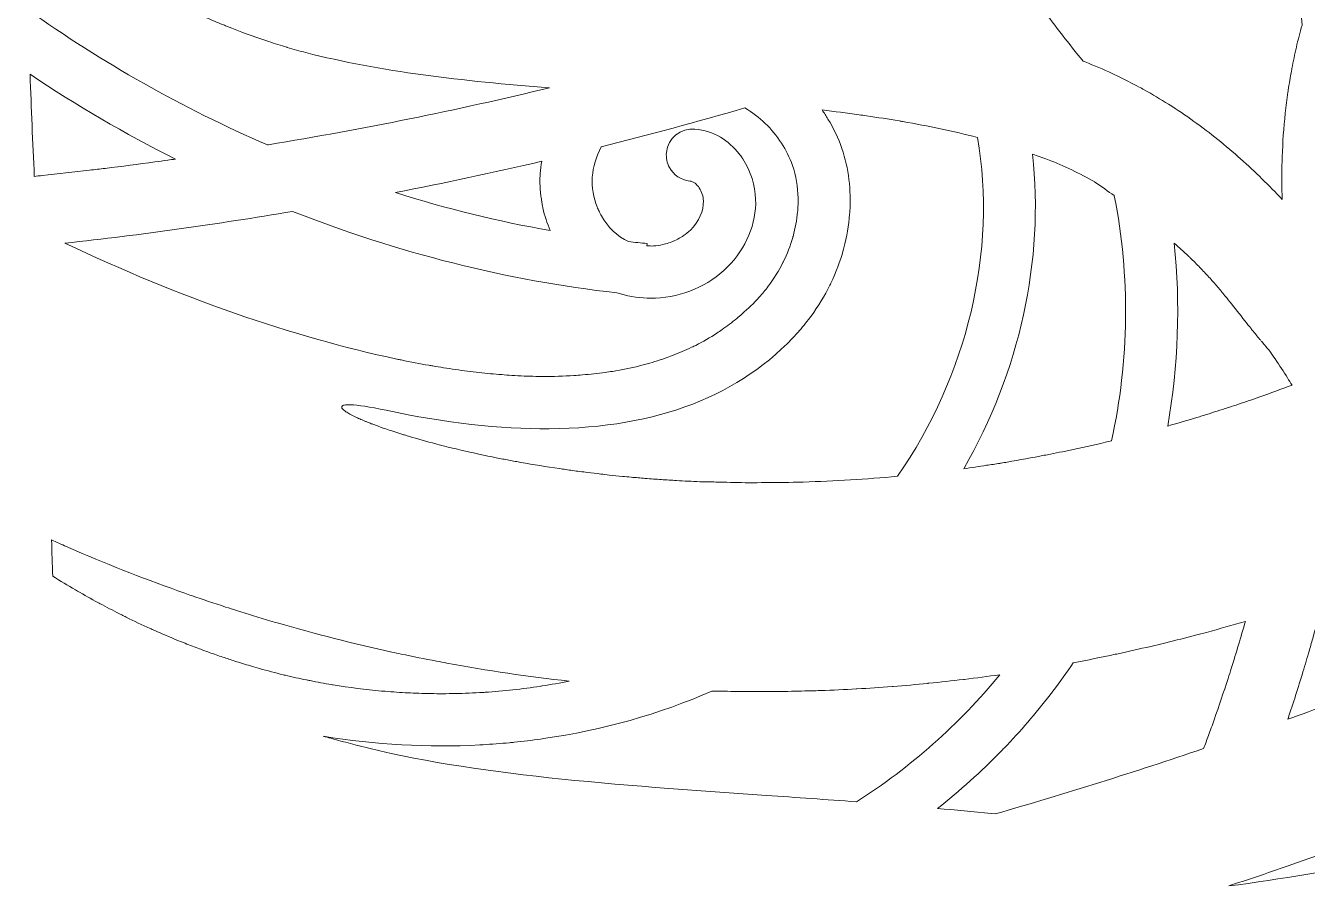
# Model space of a CAD drawing. Header units: millimetres. Extents: x -131 to 670, y -112 to 1620.
# Drawn here: x 492.83 to 541.52, y 543.47 to 576.29 of the extents above; entities that cross this region are included whole.
import ezdxf

# ---------------------------------------------------------------- set-up
doc = ezdxf.new("R2010")
doc.units = ezdxf.units.MM
doc.header["$MEASUREMENT"] = 0
doc.layers.add('Layer 2', color=7, linetype='Continuous')

msp = doc.modelspace()

# ---------------------------------------------------------------- linework, layer by layer
at = {"layer": 'Layer 2', "lineweight": 0}
for points, knots in [([(492.862, 580.462), (493.034, 580.339), (493.206, 580.222), (493.379, 580.103), (493.492, 580.026), (493.604, 579.949), (493.717, 579.873), (493.888, 579.759), (494.058, 579.646), (494.229, 579.535), (494.34, 579.463), (494.451, 579.393), (494.562, 579.322), (494.872, 579.126), (495.179, 578.936), (495.485, 578.754), (495.589, 578.691), (495.694, 578.627), (495.798, 578.566), (495.952, 578.476), (496.104, 578.39), (496.257, 578.304), (496.387, 578.23), (496.517, 578.157), (496.646, 578.085), (496.789, 578.007), (496.931, 577.929), (497.073, 577.854), (497.221, 577.774), (497.369, 577.697), (497.516, 577.621), (497.637, 577.559), (497.758, 577.495), (497.878, 577.435), (498.132, 577.307), (498.384, 577.183), (498.634, 577.065), (498.715, 577.027), (498.795, 576.991), (498.876, 576.953), (499.069, 576.863), (499.261, 576.776), (499.45, 576.692), (499.534, 576.656), (499.616, 576.62), (499.698, 576.584), (499.904, 576.495), (500.108, 576.41), (500.309, 576.328), (500.359, 576.308), (500.41, 576.286), (500.46, 576.266), (500.991, 576.053), (501.501, 575.866), (501.99, 575.703), (502.012, 575.696), (502.033, 575.689), (502.055, 575.682), (502.294, 575.603), (502.527, 575.529), (502.754, 575.462), (502.759, 575.461), (502.763, 575.459), (502.768, 575.458), (503.008, 575.387), (503.243, 575.32), (503.469, 575.262), (506.317, 574.53), (509.436, 574.182), (512.729, 573.922), (509.207, 573.072), (505.645, 572.354), (502.052, 571.759), (502.04, 571.757), (502.029, 571.755), (502.018, 571.753), (498.794, 573.152), (495.724, 574.886), (492.918, 576.886), (492.902, 577.412), (492.881, 577.939), (492.868, 578.466), (492.852, 579.138), (492.84, 579.811), (492.83, 580.484), (492.84, 580.477), (492.851, 580.469), (492.862, 580.462)], [0, 0, 0, 0, 1, 1, 1, 2, 2, 2, 3, 3, 3, 4, 4, 4, 5, 5, 5, 6, 6, 6, 7, 7, 7, 8, 8, 8, 9, 9, 9, 10, 10, 10, 11, 11, 11, 12, 12, 12, 13, 13, 13, 14, 14, 14, 15, 15, 15, 16, 16, 16, 17, 17, 17, 18, 18, 18, 19, 19, 19, 20, 20, 20, 21, 21, 21, 22, 22, 22, 23, 23, 23, 24, 24, 24, 25, 25, 25, 26, 26, 26, 27, 27, 27, 28, 28, 28, 29, 29, 29, 29]), ([(534.325, 574.362), (534.251, 574.397), (534.179, 574.433), (534.105, 574.467), (533.769, 574.622), (533.429, 574.77), (533.078, 574.905), (533.053, 574.915), (533.027, 574.923), (533.001, 574.933), (532.472, 575.591), (531.955, 576.257), (531.454, 576.933), (534.606, 578.128), (537.715, 579.431), (540.78, 580.835), (541.014, 579.34), (541.191, 577.827), (541.321, 576.301), (541.242, 576.023), (541.17, 575.744), (541.105, 575.465), (541.042, 575.196), (540.988, 574.927), (540.936, 574.658), (540.931, 574.629), (540.926, 574.6), (540.92, 574.571), (540.875, 574.324), (540.834, 574.078), (540.797, 573.832), (540.794, 573.809), (540.79, 573.786), (540.786, 573.762), (540.747, 573.493), (540.712, 573.224), (540.683, 572.956), (540.624, 572.402), (540.587, 571.85), (540.568, 571.304), (540.559, 571.031), (540.555, 570.759), (540.554, 570.489), (540.554, 570.219), (540.558, 569.951), (540.567, 569.686), (540.071, 570.212), (539.545, 570.729), (538.986, 571.226), (538.427, 571.723), (537.836, 572.201), (537.213, 572.649), (536.901, 572.874), (536.581, 573.09), (536.253, 573.298), (535.951, 573.49), (535.64, 573.671), (535.324, 573.847), (535.255, 573.885), (535.184, 573.922), (535.114, 573.96), (534.856, 574.1), (534.593, 574.234), (534.325, 574.362)], [0, 0, 0, 0, 1, 1, 1, 2, 2, 2, 3, 3, 3, 4, 4, 4, 5, 5, 5, 6, 6, 6, 7, 7, 7, 8, 8, 8, 9, 9, 9, 10, 10, 10, 11, 11, 11, 12, 12, 12, 13, 13, 13, 14, 14, 14, 15, 15, 15, 16, 16, 16, 17, 17, 17, 18, 18, 18, 19, 19, 19, 20, 20, 20, 21, 21, 21, 21]), ([(498.517, 571.215), (498.42, 571.202), (498.324, 571.187), (498.228, 571.173), (498.066, 571.151), (497.904, 571.13), (497.742, 571.108), (497.114, 571.023), (496.484, 570.941), (495.854, 570.863), (495.655, 570.839), (495.455, 570.816), (495.255, 570.792), (494.659, 570.721), (494.063, 570.654), (493.465, 570.59), (493.363, 570.579), (493.261, 570.568), (493.159, 570.558), (493.1, 571.852), (493.045, 573.145), (492.996, 574.438), (494.756, 573.26), (496.603, 572.18), (498.517, 571.215)], [0, 0, 0, 0, 1, 1, 1, 2, 2, 2, 3, 3, 3, 4, 4, 4, 5, 5, 5, 6, 6, 6, 7, 7, 7, 8, 8, 8, 8]), ([(515.284, 566.135), (515.66, 566.011), (516.052, 565.945), (516.446, 565.935), (516.512, 565.933), (516.577, 565.933), (516.643, 565.934), (516.682, 565.935), (516.722, 565.932), (516.761, 565.933), (517.773, 565.983), (518.77, 566.394), (519.492, 567.117), (520.203, 567.829), (520.594, 568.767), (520.564, 569.691), (520.547, 570.209), (520.379, 570.758), (520.076, 571.222), (520.067, 571.234), (520.058, 571.246), (520.049, 571.258), (520.014, 571.311), (519.978, 571.364), (519.938, 571.414), (519.548, 571.915), (518.981, 572.285), (518.259, 572.357), (517.716, 572.411), (517.228, 572.014), (517.174, 571.468), (517.154, 571.263), (517.197, 571.067), (517.289, 570.898), (517.44, 570.617), (517.723, 570.415), (518.064, 570.381), (518.205, 570.367), (518.331, 570.262), (518.423, 570.119), (518.516, 569.975), (518.574, 569.794), (518.58, 569.627), (518.592, 569.256), (518.408, 568.842), (518.086, 568.521), (518.086, 568.52), (518.086, 568.52), (518.086, 568.52), (518.002, 568.436), (517.908, 568.363), (517.81, 568.296), (517.78, 568.275), (517.747, 568.257), (517.715, 568.237), (517.643, 568.194), (517.571, 568.154), (517.495, 568.12), (517.457, 568.102), (517.419, 568.087), (517.379, 568.071), (517.301, 568.041), (517.222, 568.015), (517.14, 567.994), (517.104, 567.984), (517.068, 567.973), (517.032, 567.965), (516.914, 567.939), (516.796, 567.921), (516.677, 567.915), (516.596, 567.911), (516.515, 567.915), (516.435, 567.92), (516.435, 567.92), (516.443, 568.008), (516.443, 568.008), (516.208, 568.028), (515.974, 568.056), (515.739, 568.081), (515.311, 568.27), (514.949, 568.625), (514.702, 569.061), (514.67, 569.117), (514.645, 569.178), (514.617, 569.238), (514.592, 569.291), (514.563, 569.343), (514.541, 569.398), (514.4, 569.753), (514.332, 570.142), (514.358, 570.527), (514.385, 570.92), (514.504, 571.315), (514.694, 571.684), (516.525, 572.144), (518.347, 572.631), (520.157, 573.158), (520.713, 572.83), (521.192, 572.366), (521.543, 571.824), (521.716, 571.558), (521.859, 571.275), (521.961, 570.977), (522.097, 570.58), (522.168, 570.16), (522.177, 569.73), (522.18, 569.578), (522.175, 569.425), (522.163, 569.272), (522.161, 569.252), (522.16, 569.232), (522.158, 569.212), (522.13, 568.902), (522.073, 568.59), (521.985, 568.28), (521.982, 568.267), (521.978, 568.254), (521.974, 568.241), (521.883, 567.926), (521.762, 567.614), (521.611, 567.311), (521.607, 567.302), (521.603, 567.294), (521.599, 567.286), (521.446, 566.98), (521.263, 566.683), (521.052, 566.401), (521.048, 566.394), (521.043, 566.388), (521.038, 566.382), (520.932, 566.24), (520.819, 566.102), (520.699, 565.969), (520.699, 565.968), (520.699, 565.968), (520.698, 565.968), (520.495, 565.742), (520.275, 565.532), (520.049, 565.331), (519.983, 565.274), (519.916, 565.219), (519.848, 565.163), (519.668, 565.014), (519.48, 564.872), (519.286, 564.738), (519.221, 564.693), (519.159, 564.646), (519.092, 564.603), (518.836, 564.436), (518.57, 564.281), (518.292, 564.14), (518.24, 564.114), (518.185, 564.092), (518.132, 564.067), (517.896, 563.953), (517.652, 563.848), (517.401, 563.752), (517.311, 563.718), (517.22, 563.684), (517.128, 563.653), (516.872, 563.562), (516.607, 563.482), (516.335, 563.409), (516.274, 563.393), (516.216, 563.374), (516.154, 563.358), (515.822, 563.276), (515.478, 563.208), (515.123, 563.151), (515.032, 563.136), (514.938, 563.125), (514.845, 563.113), (514.565, 563.074), (514.278, 563.041), (513.985, 563.017), (513.876, 563.009), (513.767, 562.999), (513.656, 562.992), (513.271, 562.969), (512.879, 562.953), (512.471, 562.956), (512.471, 562.956), (512.464, 562.956), (512.464, 562.956), (512.419, 562.956), (512.373, 562.958), (512.328, 562.959), (512.031, 562.962), (511.727, 562.975), (511.419, 562.992), (511.379, 562.994), (511.339, 562.995), (511.299, 562.998), (511.174, 563.005), (511.045, 563.016), (510.918, 563.027), (510.635, 563.048), (510.348, 563.074), (510.056, 563.107), (509.909, 563.123), (509.761, 563.141), (509.613, 563.16), (509.316, 563.198), (509.013, 563.242), (508.707, 563.29), (508.57, 563.312), (508.434, 563.332), (508.294, 563.356), (508.247, 563.364), (508.199, 563.374), (508.152, 563.382), (507.807, 563.443), (507.457, 563.509), (507.1, 563.584), (507.047, 563.595), (506.996, 563.604), (506.943, 563.615), (506.941, 563.616), (506.939, 563.616), (506.936, 563.617), (502.929, 564.472), (498.701, 565.951), (494.324, 568.018), (497.226, 568.338), (500.109, 568.744), (502.971, 569.228), (506.95, 567.666), (511.115, 566.598), (515.284, 566.135)], [0, 0, 0, 0, 1, 1, 1, 2, 2, 2, 3, 3, 3, 4, 4, 4, 5, 5, 5, 6, 6, 6, 7, 7, 7, 8, 8, 8, 9, 9, 9, 10, 10, 10, 11, 11, 11, 12, 12, 12, 13, 13, 13, 14, 14, 14, 15, 15, 15, 16, 16, 16, 17, 17, 17, 18, 18, 18, 19, 19, 19, 20, 20, 20, 21, 21, 21, 22, 22, 22, 23, 23, 23, 24, 24, 24, 25, 25, 25, 26, 26, 26, 27, 27, 27, 28, 28, 28, 29, 29, 29, 30, 30, 30, 31, 31, 31, 32, 32, 32, 33, 33, 33, 34, 34, 34, 35, 35, 35, 36, 36, 36, 37, 37, 37, 38, 38, 38, 39, 39, 39, 40, 40, 40, 41, 41, 41, 42, 42, 42, 43, 43, 43, 44, 44, 44, 45, 45, 45, 46, 46, 46, 47, 47, 47, 48, 48, 48, 49, 49, 49, 50, 50, 50, 51, 51, 51, 52, 52, 52, 53, 53, 53, 54, 54, 54, 55, 55, 55, 56, 56, 56, 57, 57, 57, 58, 58, 58, 59, 59, 59, 60, 60, 60, 61, 61, 61, 62, 62, 62, 63, 63, 63, 64, 64, 64, 65, 65, 65, 66, 66, 66, 67, 67, 67, 68, 68, 68, 69, 69, 69, 70, 70, 70, 71, 71, 71, 72, 72, 72, 73, 73, 73, 74, 74, 74, 75, 75, 75, 76, 76, 76, 76]), ([(504.847, 561.825), (504.851, 561.83), (504.858, 561.835), (504.865, 561.84), (504.877, 561.848), (504.89, 561.855), (504.909, 561.861), (504.915, 561.863), (504.923, 561.864), (504.93, 561.865), (504.987, 561.879), (505.067, 561.885), (505.177, 561.881), (505.452, 561.873), (505.895, 561.808), (506.524, 561.674), (508.782, 561.192), (510.849, 560.958), (512.72, 560.971), (516.836, 561.001), (520.004, 562.226), (522.175, 564.639), (522.333, 564.815), (522.48, 564.999), (522.62, 565.186), (522.636, 565.208), (522.652, 565.229), (522.668, 565.251), (522.943, 565.626), (523.183, 566.021), (523.384, 566.428), (523.396, 566.454), (523.408, 566.478), (523.42, 566.504), (523.616, 566.911), (523.774, 567.33), (523.892, 567.756), (523.9, 567.785), (523.908, 567.814), (523.916, 567.843), (524.028, 568.266), (524.102, 568.694), (524.135, 569.12), (524.138, 569.154), (524.14, 569.187), (524.142, 569.22), (524.194, 570.042), (524.1, 570.857), (523.84, 571.617), (523.705, 572.011), (523.525, 572.385), (523.311, 572.737), (523.24, 572.854), (523.166, 572.969), (523.087, 573.081), (523.559, 573.026), (524.027, 572.965), (524.491, 572.9), (524.587, 572.887), (524.682, 572.873), (524.777, 572.859), (525.197, 572.798), (525.612, 572.733), (526.024, 572.663), (526.067, 572.655), (526.11, 572.648), (526.153, 572.641), (527.125, 572.472), (528.073, 572.273), (528.988, 572.037), (529.743, 567.733), (528.599, 562.976), (525.952, 559.165), (525.952, 559.165), (525.951, 559.165), (525.951, 559.165), (525.356, 559.11), (524.759, 559.065), (524.161, 559.028), (523.567, 558.992), (522.97, 558.966), (522.374, 558.948), (522.374, 558.948), (522.366, 558.948), (522.366, 558.948), (522.241, 558.944), (522.116, 558.941), (521.991, 558.938), (521.534, 558.927), (521.077, 558.923), (520.619, 558.923), (520.47, 558.923), (520.32, 558.922), (520.17, 558.923), (519.798, 558.926), (519.424, 558.937), (519.05, 558.948), (518.85, 558.953), (518.65, 558.953), (518.449, 558.961), (518.447, 558.961), (518.445, 558.961), (518.443, 558.961), (518.145, 558.973), (517.849, 558.987), (517.557, 559.004), (517.463, 559.009), (517.371, 559.015), (517.278, 559.021), (517.08, 559.033), (516.882, 559.046), (516.686, 559.061), (516.579, 559.069), (516.473, 559.077), (516.367, 559.086), (516.188, 559.1), (516.011, 559.115), (515.835, 559.131), (515.724, 559.141), (515.614, 559.152), (515.505, 559.163), (515.336, 559.179), (515.169, 559.197), (515.003, 559.214), (514.894, 559.226), (514.785, 559.238), (514.678, 559.25), (514.51, 559.27), (514.344, 559.29), (514.179, 559.31), (514.08, 559.322), (513.98, 559.335), (513.882, 559.348), (513.701, 559.372), (513.523, 559.397), (513.346, 559.421), (513.268, 559.433), (513.19, 559.443), (513.113, 559.455), (512.607, 559.529), (512.118, 559.609), (511.648, 559.693), (511.574, 559.706), (511.503, 559.719), (511.43, 559.733), (511.27, 559.763), (511.111, 559.792), (510.956, 559.822), (510.873, 559.839), (510.791, 559.855), (510.71, 559.871), (510.569, 559.9), (510.429, 559.928), (510.292, 559.957), (510.208, 559.974), (510.126, 559.992), (510.045, 560.009), (509.914, 560.038), (509.785, 560.066), (509.658, 560.095), (509.578, 560.113), (509.499, 560.132), (509.42, 560.15), (509.294, 560.179), (509.17, 560.209), (509.048, 560.238), (508.977, 560.256), (508.905, 560.273), (508.835, 560.29), (508.704, 560.323), (508.577, 560.355), (508.452, 560.389), (508.396, 560.403), (508.339, 560.417), (508.285, 560.432), (507.929, 560.526), (507.598, 560.621), (507.292, 560.713), (507.245, 560.728), (507.202, 560.742), (507.157, 560.755), (507.053, 560.787), (506.95, 560.82), (506.853, 560.851), (506.801, 560.867), (506.753, 560.884), (506.703, 560.9), (506.617, 560.929), (506.533, 560.957), (506.452, 560.986), (506.403, 561.002), (506.356, 561.019), (506.309, 561.036), (506.234, 561.063), (506.161, 561.089), (506.091, 561.115), (506.048, 561.131), (506.004, 561.148), (505.963, 561.164), (505.895, 561.19), (505.83, 561.215), (505.768, 561.241), (505.732, 561.255), (505.695, 561.27), (505.662, 561.284), (505.597, 561.311), (505.538, 561.338), (505.481, 561.363), (505.456, 561.375), (505.428, 561.386), (505.405, 561.397), (505.25, 561.469), (505.124, 561.536), (505.031, 561.595), (505.016, 561.604), (505.007, 561.612), (504.994, 561.62), (504.965, 561.64), (504.938, 561.659), (504.917, 561.676), (504.905, 561.687), (504.897, 561.695), (504.888, 561.704), (504.873, 561.719), (504.861, 561.733), (504.852, 561.746), (504.847, 561.755), (504.843, 561.763), (504.84, 561.772), (504.836, 561.782), (504.836, 561.791), (504.837, 561.8), (504.838, 561.809), (504.841, 561.818), (504.847, 561.825)], [0, 0, 0, 0, 1, 1, 1, 2, 2, 2, 3, 3, 3, 4, 4, 4, 5, 5, 5, 6, 6, 6, 7, 7, 7, 8, 8, 8, 9, 9, 9, 10, 10, 10, 11, 11, 11, 12, 12, 12, 13, 13, 13, 14, 14, 14, 15, 15, 15, 16, 16, 16, 17, 17, 17, 18, 18, 18, 19, 19, 19, 20, 20, 20, 21, 21, 21, 22, 22, 22, 23, 23, 23, 24, 24, 24, 25, 25, 25, 26, 26, 26, 27, 27, 27, 28, 28, 28, 29, 29, 29, 30, 30, 30, 31, 31, 31, 32, 32, 32, 33, 33, 33, 34, 34, 34, 35, 35, 35, 36, 36, 36, 37, 37, 37, 38, 38, 38, 39, 39, 39, 40, 40, 40, 41, 41, 41, 42, 42, 42, 43, 43, 43, 44, 44, 44, 45, 45, 45, 46, 46, 46, 47, 47, 47, 48, 48, 48, 49, 49, 49, 50, 50, 50, 51, 51, 51, 52, 52, 52, 53, 53, 53, 54, 54, 54, 55, 55, 55, 56, 56, 56, 57, 57, 57, 58, 58, 58, 59, 59, 59, 60, 60, 60, 61, 61, 61, 62, 62, 62, 63, 63, 63, 64, 64, 64, 65, 65, 65, 66, 66, 66, 67, 67, 67, 68, 68, 68, 69, 69, 69, 70, 70, 70, 71, 71, 71, 72, 72, 72, 73, 73, 73, 74, 74, 74, 75, 75, 75, 76, 76, 76, 77, 77, 77, 78, 78, 78, 78]), ([(531.079, 571.405), (531.272, 571.337), (531.466, 571.272), (531.655, 571.199), (532.28, 570.958), (532.876, 570.668), (533.45, 570.345), (533.451, 570.344), (533.452, 570.343), (533.453, 570.342), (533.71, 570.163), (533.948, 569.993), (534.178, 569.827), (534.182, 569.824), (534.186, 569.821), (534.19, 569.818), (534.795, 566.762), (534.753, 563.561), (534.085, 560.511), (534.085, 560.511), (534.084, 560.511), (534.084, 560.511), (534.007, 560.492), (533.929, 560.476), (533.851, 560.457), (533.388, 560.348), (532.923, 560.247), (532.457, 560.149), (532.38, 560.133), (532.304, 560.116), (532.227, 560.1), (532.071, 560.068), (531.916, 560.037), (531.761, 560.006), (531.684, 559.991), (531.607, 559.977), (531.53, 559.962), (531.062, 559.872), (530.594, 559.784), (530.123, 559.706), (530.044, 559.692), (529.966, 559.677), (529.886, 559.664), (529.871, 559.662), (529.855, 559.66), (529.839, 559.657), (529.673, 559.63), (529.506, 559.608), (529.339, 559.582), (529.049, 559.538), (528.761, 559.492), (528.471, 559.452), (530.584, 563.119), (531.535, 567.391), (531.079, 571.405)], [0, 0, 0, 0, 1, 1, 1, 2, 2, 2, 3, 3, 3, 4, 4, 4, 5, 5, 5, 6, 6, 6, 7, 7, 7, 8, 8, 8, 9, 9, 9, 10, 10, 10, 11, 11, 11, 12, 12, 12, 13, 13, 13, 14, 14, 14, 15, 15, 15, 16, 16, 16, 17, 17, 17, 18, 18, 18, 18]), ([(512.372, 570.223), (512.375, 570.112), (512.382, 570.002), (512.393, 569.893), (512.398, 569.849), (512.404, 569.806), (512.41, 569.763), (512.425, 569.644), (512.445, 569.527), (512.469, 569.411), (512.473, 569.395), (512.476, 569.379), (512.479, 569.362), (512.545, 569.064), (512.64, 568.775), (512.761, 568.499), (510.781, 568.848), (508.812, 569.332), (506.875, 569.941), (508.74, 570.306), (510.596, 570.701), (512.441, 571.134), (512.414, 570.978), (512.388, 570.821), (512.377, 570.663), (512.369, 570.544), (512.366, 570.427), (512.367, 570.309), (512.367, 570.28), (512.371, 570.252), (512.372, 570.223)], [0, 0, 0, 0, 1, 1, 1, 2, 2, 2, 3, 3, 3, 4, 4, 4, 5, 5, 5, 6, 6, 6, 7, 7, 7, 8, 8, 8, 9, 9, 9, 10, 10, 10, 10]), ([(536.463, 568.027), (536.561, 567.941), (536.655, 567.856), (536.745, 567.773), (536.779, 567.742), (536.811, 567.712), (536.844, 567.682), (536.901, 567.628), (536.959, 567.574), (537.014, 567.522), (537.016, 567.521), (537.018, 567.519), (537.019, 567.517), (537.034, 567.503), (537.048, 567.489), (537.063, 567.474), (537.197, 567.346), (537.322, 567.221), (537.441, 567.098), (537.449, 567.09), (537.457, 567.082), (537.465, 567.074), (537.485, 567.053), (537.506, 567.032), (537.525, 567.011), (537.646, 566.885), (537.759, 566.762), (537.868, 566.64), (537.874, 566.633), (537.881, 566.626), (537.887, 566.619), (537.908, 566.595), (537.929, 566.571), (537.95, 566.547), (538.057, 566.425), (538.16, 566.305), (538.259, 566.186), (538.287, 566.153), (538.314, 566.12), (538.341, 566.087), (538.421, 565.99), (538.5, 565.893), (538.578, 565.795), (538.767, 565.558), (538.954, 565.318), (539.15, 565.07), (539.226, 564.974), (539.305, 564.875), (539.385, 564.776), (539.4, 564.757), (539.415, 564.738), (539.43, 564.719), (539.524, 564.603), (539.62, 564.485), (539.721, 564.363), (539.743, 564.337), (539.765, 564.311), (539.788, 564.284), (539.788, 564.284), (539.788, 564.284), (539.788, 564.284), (539.825, 564.24), (539.865, 564.194), (539.903, 564.149), (539.969, 564.072), (540.033, 563.997), (540.103, 563.916), (540.171, 563.817), (540.234, 563.72), (540.3, 563.621), (540.464, 563.376), (540.62, 563.136), (540.769, 562.9), (540.826, 562.81), (540.887, 562.717), (540.941, 562.628), (540.535, 562.474), (540.127, 562.326), (539.717, 562.181), (539.447, 562.086), (539.176, 561.995), (538.905, 561.904), (538.782, 561.863), (538.659, 561.821), (538.535, 561.78), (538.46, 561.755), (538.384, 561.733), (538.308, 561.708), (538.032, 561.618), (537.756, 561.53), (537.478, 561.445), (537.445, 561.435), (537.412, 561.424), (537.38, 561.414), (536.994, 561.297), (536.607, 561.184), (536.22, 561.073), (536.219, 561.073), (536.219, 561.073), (536.219, 561.073), (536.622, 563.363), (536.706, 565.716), (536.463, 568.027)], [0, 0, 0, 0, 1, 1, 1, 2, 2, 2, 3, 3, 3, 4, 4, 4, 5, 5, 5, 6, 6, 6, 7, 7, 7, 8, 8, 8, 9, 9, 9, 10, 10, 10, 11, 11, 11, 12, 12, 12, 13, 13, 13, 14, 14, 14, 15, 15, 15, 16, 16, 16, 17, 17, 17, 18, 18, 18, 19, 19, 19, 20, 20, 20, 21, 21, 21, 22, 22, 22, 23, 23, 23, 24, 24, 24, 25, 25, 25, 26, 26, 26, 27, 27, 27, 28, 28, 28, 29, 29, 29, 30, 30, 30, 31, 31, 31, 32, 32, 32, 33, 33, 33, 34, 34, 34, 34]), ([(495.575, 554.372), (495.314, 554.513), (495.056, 554.657), (494.802, 554.804), (494.776, 554.82), (494.75, 554.834), (494.724, 554.849), (494.432, 555.019), (494.144, 555.192), (493.861, 555.368), (493.844, 555.828), (493.831, 556.289), (493.812, 556.749), (494.001, 556.664), (494.189, 556.577), (494.379, 556.494), (494.492, 556.445), (494.606, 556.397), (494.719, 556.348), (496.087, 555.76), (497.474, 555.218), (498.879, 554.723), (498.963, 554.693), (499.048, 554.662), (499.133, 554.632), (499.564, 554.483), (499.996, 554.339), (500.429, 554.198), (500.566, 554.154), (500.702, 554.111), (500.838, 554.067), (501.274, 553.929), (501.71, 553.794), (502.149, 553.664), (502.23, 553.641), (502.311, 553.618), (502.392, 553.595), (503.829, 553.177), (505.282, 552.808), (506.746, 552.489), (506.863, 552.463), (506.98, 552.437), (507.098, 552.412), (507.543, 552.317), (507.989, 552.228), (508.437, 552.143), (508.57, 552.117), (508.702, 552.093), (508.835, 552.069), (510.373, 551.785), (511.921, 551.555), (513.478, 551.381), (513.138, 551.313), (512.795, 551.253), (512.45, 551.199), (512.429, 551.196), (512.408, 551.193), (512.387, 551.189), (511.694, 551.083), (510.991, 551.007), (510.283, 550.96), (510.258, 550.959), (510.233, 550.957), (510.209, 550.956), (509.855, 550.933), (509.5, 550.918), (509.144, 550.911), (508.838, 550.905), (508.532, 550.904), (508.226, 550.909), (508.219, 550.909), (508.212, 550.909), (508.205, 550.91), (507.917, 550.915), (507.628, 550.925), (507.339, 550.94), (507.307, 550.941), (507.276, 550.943), (507.245, 550.944), (506.957, 550.96), (506.669, 550.98), (506.38, 551.006), (506.371, 551.007), (506.362, 551.008), (506.353, 551.008), (505.741, 551.063), (505.128, 551.141), (504.515, 551.241), (504.496, 551.244), (504.477, 551.248), (504.458, 551.251), (504.183, 551.297), (503.909, 551.347), (503.634, 551.402), (503.59, 551.411), (503.546, 551.42), (503.502, 551.429), (503.233, 551.484), (502.964, 551.543), (502.696, 551.607), (502.669, 551.614), (502.643, 551.619), (502.616, 551.626), (502.316, 551.699), (502.015, 551.777), (501.716, 551.861), (501.599, 551.894), (501.484, 551.93), (501.367, 551.965), (501.169, 552.023), (500.971, 552.082), (500.775, 552.144), (500.623, 552.193), (500.474, 552.244), (500.324, 552.294), (500.15, 552.353), (499.977, 552.412), (499.805, 552.474), (499.661, 552.525), (499.518, 552.578), (499.376, 552.632), (499.189, 552.702), (499.004, 552.774), (498.82, 552.848), (498.7, 552.896), (498.579, 552.943), (498.46, 552.993), (498.181, 553.108), (497.904, 553.227), (497.631, 553.351), (497.61, 553.36), (497.588, 553.369), (497.567, 553.378), (497.259, 553.518), (496.955, 553.663), (496.654, 553.812), (496.597, 553.84), (496.541, 553.869), (496.484, 553.898), (496.235, 554.022), (495.989, 554.149), (495.746, 554.279), (495.689, 554.31), (495.632, 554.341), (495.575, 554.372)], [0, 0, 0, 0, 1, 1, 1, 2, 2, 2, 3, 3, 3, 4, 4, 4, 5, 5, 5, 6, 6, 6, 7, 7, 7, 8, 8, 8, 9, 9, 9, 10, 10, 10, 11, 11, 11, 12, 12, 12, 13, 13, 13, 14, 14, 14, 15, 15, 15, 16, 16, 16, 17, 17, 17, 18, 18, 18, 19, 19, 19, 20, 20, 20, 21, 21, 21, 22, 22, 22, 23, 23, 23, 24, 24, 24, 25, 25, 25, 26, 26, 26, 27, 27, 27, 28, 28, 28, 29, 29, 29, 30, 30, 30, 31, 31, 31, 32, 32, 32, 33, 33, 33, 34, 34, 34, 35, 35, 35, 36, 36, 36, 37, 37, 37, 38, 38, 38, 39, 39, 39, 40, 40, 40, 41, 41, 41, 42, 42, 42, 43, 43, 43, 44, 44, 44, 45, 45, 45, 46, 46, 46, 47, 47, 47, 48, 48, 48, 48]), ([(540.789, 549.956), (540.985, 550.544), (541.174, 551.136), (541.354, 551.731), (541.437, 552.005), (541.52, 552.279), (541.6, 552.555), (541.649, 552.725), (541.699, 552.896), (541.746, 553.067), (541.892, 553.583), (542.033, 554.102), (542.166, 554.624), (542.716, 554.816), (543.264, 555.018), (543.809, 555.225), (543.87, 554.874), (543.92, 554.522), (543.952, 554.168), (544.041, 553.202), (544.019, 552.183), (543.889, 551.084), (542.857, 550.693), (541.822, 550.309), (540.783, 549.936), (540.785, 549.943), (540.787, 549.949), (540.789, 549.956)], [0, 0, 0, 0, 1, 1, 1, 2, 2, 2, 3, 3, 3, 4, 4, 4, 5, 5, 5, 6, 6, 6, 7, 7, 7, 8, 8, 8, 9, 9, 9, 9]), ([(529.885, 548.717), (529.924, 548.757), (529.962, 548.796), (530.001, 548.836), (530.621, 549.48), (531.204, 550.157), (531.748, 550.863), (531.783, 550.909), (531.818, 550.955), (531.853, 551.001), (532.122, 551.355), (532.384, 551.714), (532.632, 552.083), (533.165, 552.183), (533.697, 552.289), (534.228, 552.402), (534.303, 552.418), (534.377, 552.435), (534.452, 552.451), (534.88, 552.544), (535.306, 552.641), (535.732, 552.741), (535.872, 552.775), (536.011, 552.809), (536.151, 552.842), (536.526, 552.934), (536.899, 553.029), (537.271, 553.127), (537.411, 553.164), (537.551, 553.2), (537.69, 553.237), (538.184, 553.371), (538.677, 553.509), (539.168, 553.654), (538.999, 553.055), (538.819, 552.461), (538.633, 551.869), (538.593, 551.742), (538.553, 551.615), (538.512, 551.488), (538.342, 550.961), (538.166, 550.437), (537.983, 549.916), (537.912, 549.714), (537.838, 549.514), (537.766, 549.314), (537.706, 549.148), (537.643, 548.984), (537.581, 548.82), (534.96, 547.932), (532.32, 547.105), (529.661, 546.337), (529.661, 546.337), (529.506, 546.353), (529.506, 546.353), (528.829, 546.423), (528.152, 546.489), (527.472, 546.548), (528.325, 547.217), (529.13, 547.944), (529.885, 548.717)], [0, 0, 0, 0, 1, 1, 1, 2, 2, 2, 3, 3, 3, 4, 4, 4, 5, 5, 5, 6, 6, 6, 7, 7, 7, 8, 8, 8, 9, 9, 9, 10, 10, 10, 11, 11, 11, 12, 12, 12, 13, 13, 13, 14, 14, 14, 15, 15, 15, 16, 16, 16, 17, 17, 17, 18, 18, 18, 19, 19, 19, 20, 20, 20, 20]), ([(540.043, 544.108), (548.031, 546.85), (555.758, 550.09), (563.193, 553.793), (564.86, 549.575), (566.982, 546.241), (569.351, 543.473), (563.11, 545.914), (555.363, 546.953), (544.625, 544.644), (542.552, 544.199), (540.517, 543.858), (538.534, 543.602), (539.037, 543.77), (539.54, 543.936), (540.043, 544.108)], [0, 0, 0, 0, 1, 1, 1, 2, 2, 2, 3, 3, 3, 4, 4, 4, 5, 5, 5, 5]), ([(510.08, 548.959), (510.123, 548.962), (510.166, 548.965), (510.208, 548.968), (510.542, 548.987), (510.875, 549.012), (511.207, 549.044), (511.269, 549.05), (511.332, 549.056), (511.394, 549.062), (511.729, 549.097), (512.062, 549.137), (512.394, 549.183), (512.431, 549.189), (512.467, 549.193), (512.504, 549.198), (514.742, 549.522), (516.902, 550.128), (518.905, 551.006), (519.014, 551.003), (519.122, 551.005), (519.23, 551.003), (519.581, 550.995), (519.933, 550.988), (520.284, 550.985), (520.284, 550.985), (520.285, 550.985), (520.285, 550.985), (520.399, 550.985), (520.513, 550.987), (520.627, 550.987), (520.854, 550.987), (521.081, 550.988), (521.308, 550.99), (521.425, 550.991), (521.541, 550.99), (521.658, 550.991), (521.658, 550.991), (521.663, 550.991), (521.663, 550.991), (522.006, 550.997), (522.349, 551.007), (522.692, 551.018), (522.803, 551.021), (522.914, 551.02), (523.025, 551.024), (523.025, 551.024), (523.041, 551.025), (523.041, 551.025), (523.491, 551.041), (523.94, 551.062), (524.388, 551.087), (524.397, 551.088), (524.405, 551.088), (524.414, 551.089), (524.857, 551.114), (525.301, 551.144), (525.744, 551.178), (525.744, 551.178), (525.782, 551.181), (525.782, 551.181), (526.223, 551.216), (526.662, 551.255), (527.102, 551.298), (527.116, 551.3), (527.13, 551.301), (527.143, 551.302), (527.585, 551.346), (528.025, 551.394), (528.464, 551.447), (528.475, 551.448), (528.485, 551.449), (528.496, 551.451), (528.944, 551.504), (529.391, 551.563), (529.836, 551.626), (528.306, 549.743), (526.452, 548.108), (524.395, 546.8), (523.253, 546.884), (522.112, 546.964), (520.977, 547.043), (515.248, 547.438), (509.836, 547.811), (505.454, 548.938), (505.45, 548.939), (505.446, 548.94), (505.442, 548.941), (505.21, 549.001), (504.966, 549.066), (504.715, 549.133), (504.524, 549.185), (504.331, 549.238), (504.132, 549.294), (506.121, 548.963), (508.119, 548.856), (510.08, 548.959)], [0, 0, 0, 0, 1, 1, 1, 2, 2, 2, 3, 3, 3, 4, 4, 4, 5, 5, 5, 6, 6, 6, 7, 7, 7, 8, 8, 8, 9, 9, 9, 10, 10, 10, 11, 11, 11, 12, 12, 12, 13, 13, 13, 14, 14, 14, 15, 15, 15, 16, 16, 16, 17, 17, 17, 18, 18, 18, 19, 19, 19, 20, 20, 20, 21, 21, 21, 22, 22, 22, 23, 23, 23, 24, 24, 24, 25, 25, 25, 26, 26, 26, 27, 27, 27, 28, 28, 28, 29, 29, 29, 30, 30, 30, 31, 31, 31, 32, 32, 32, 32])]:
    msp.add_open_spline(points, degree=3, knots=knots, dxfattribs=at)

doc.saveas('drawing.dxf')
